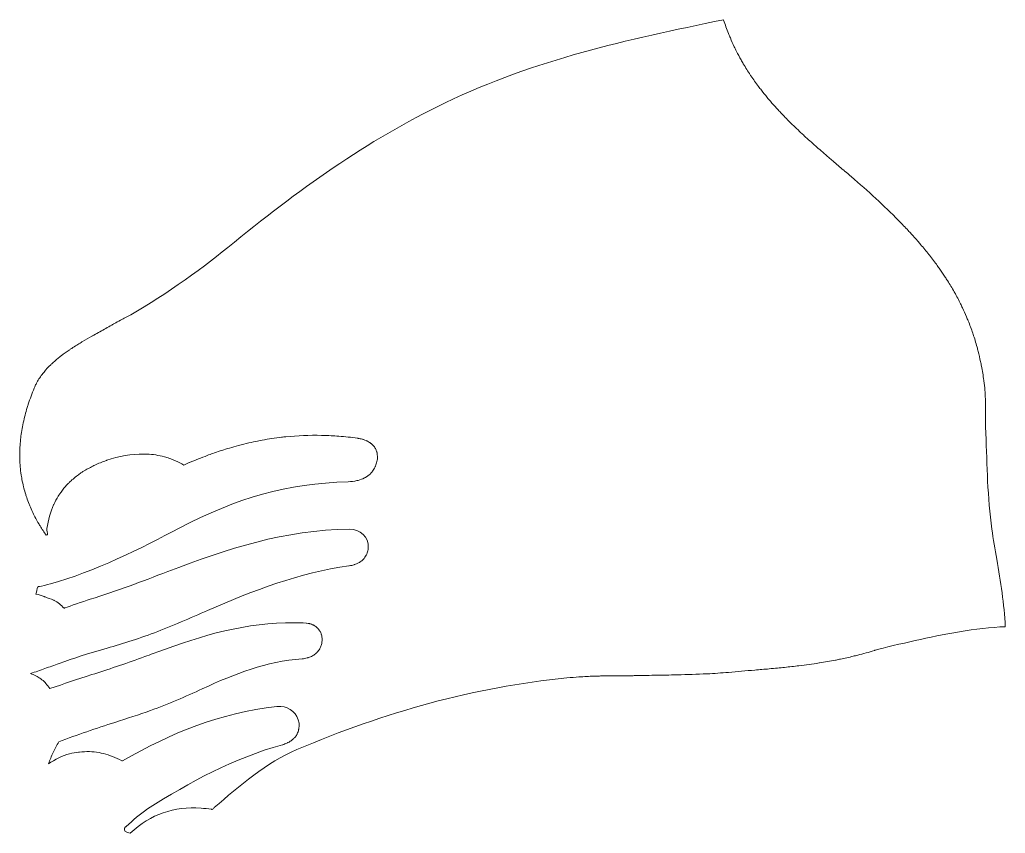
# Model space of a CAD drawing. Header units: millimetres. Extents: x -416 to 1516, y -417 to 43.
# Drawn here: x 492.14 to 529.05, y -413.74 to -383.27 of the extents above; entities that cross this region are included whole.
import ezdxf

# ---------------------------------------------------------------- set-up
doc = ezdxf.new("R2010")
doc.units = ezdxf.units.MM
doc.header["$MEASUREMENT"] = 0
doc.layers.add('Layer 3', color=7, linetype='Continuous')

msp = doc.modelspace()

# ---------------------------------------------------------------- linework, layer by layer
at = {"layer": 'Layer 3', "lineweight": 0}
msp.add_open_spline([(525.672, -406.523), (525.169, -406.637), (524.479, -406.787), (524.192, -406.877), (524.17, -406.884), (524.157, -406.888), (524.143, -406.893), (524.143, -406.893), (524.143, -406.893), (524.143, -406.893), (524.143, -406.893), (524.143, -406.893), (524.143, -406.893), (523.936, -406.957), (523.729, -407.014), (523.522, -407.067), (523.465, -407.081), (523.408, -407.095), (523.35, -407.109), (523.194, -407.147), (523.037, -407.182), (522.88, -407.214), (522.825, -407.226), (522.769, -407.238), (522.713, -407.249), (522.705, -407.25), (522.696, -407.251), (522.688, -407.253), (522.487, -407.292), (522.285, -407.328), (522.084, -407.36), (522.081, -407.36), (522.077, -407.361), (522.074, -407.361), (521.823, -407.4), (521.572, -407.434), (521.321, -407.464), (521.231, -407.475), (521.14, -407.485), (521.05, -407.495), (520.873, -407.514), (520.695, -407.533), (520.517, -407.551), (520.413, -407.561), (520.31, -407.57), (520.206, -407.58), (520.025, -407.596), (519.845, -407.612), (519.664, -407.627), (519.337, -407.655), (519.01, -407.682), (518.682, -407.711), (518.413, -407.735), (518.145, -407.753), (517.878, -407.766), (517.508, -407.785), (517.14, -407.796), (516.773, -407.804), (516.626, -407.807), (516.479, -407.811), (516.333, -407.814), (516.058, -407.819), (515.782, -407.823), (515.508, -407.829), (515.506, -407.829), (515.504, -407.829), (515.503, -407.829), (515.38, -407.832), (515.262, -407.834), (515.147, -407.835), (515.097, -407.836), (515.049, -407.836), (515.001, -407.837), (514.931, -407.837), (514.862, -407.838), (514.794, -407.838), (514.704, -407.839), (514.615, -407.839), (514.527, -407.84), (514.474, -407.84), (514.421, -407.84), (514.369, -407.841), (514.306, -407.841), (514.242, -407.842), (514.179, -407.842), (514.131, -407.843), (514.082, -407.844), (514.034, -407.844), (513.973, -407.845), (513.911, -407.847), (513.849, -407.848), (513.802, -407.849), (513.754, -407.85), (513.707, -407.852), (513.64, -407.854), (513.573, -407.857), (513.505, -407.86), (513.461, -407.862), (513.417, -407.863), (513.373, -407.865), (513.278, -407.87), (513.181, -407.876), (513.082, -407.883), (512.938, -407.893), (512.789, -407.905), (512.632, -407.92), (509.132, -408.264), (505.824, -409.202), (502.517, -410.605), (501.399, -411.079), (500.364, -411.97), (499.429, -412.774), (499.409, -412.792), (499.371, -412.84), (499.352, -412.845), (499.335, -412.848), (499.334, -412.841), (499.325, -412.84), (499.191, -412.82), (499.06, -412.808), (498.931, -412.799), (498.931, -412.799), (498.931, -412.799), (498.931, -412.799), (497.918, -412.731), (497.062, -413.008), (496.276, -413.739), (496.234, -413.712), (496.119, -413.699), (496.093, -413.669), (496.08, -413.654), (496.073, -413.63), (496.071, -413.606), (496.068, -413.583), (496.069, -413.559), (496.071, -413.545), (496.071, -413.542), (496.075, -413.54), (496.076, -413.537), (496.078, -413.533), (496.082, -413.53), (496.084, -413.526), (496.09, -413.518), (496.097, -413.51), (496.106, -413.503), (496.112, -413.498), (496.118, -413.493), (496.124, -413.489), (496.128, -413.486), (496.131, -413.484), (496.134, -413.481), (496.401, -413.242), (496.618, -413.031), (496.933, -412.829), (498.521, -411.806), (500.146, -410.931), (501.98, -410.424), (501.98, -410.424), (501.98, -410.424), (501.981, -410.423), (501.982, -410.423), (501.982, -410.423), (501.983, -410.422), (501.985, -410.422), (501.986, -410.421), (501.988, -410.421), (501.988, -410.42), (501.989, -410.42), (501.99, -410.42), (502.042, -410.404), (502.093, -410.386), (502.14, -410.365), (502.156, -410.358), (502.171, -410.35), (502.186, -410.342), (502.196, -410.337), (502.204, -410.331), (502.214, -410.326), (502.214, -410.326), (502.214, -410.326), (502.214, -410.326), (502.222, -410.322), (502.232, -410.32), (502.239, -410.315), (502.241, -410.315), (502.242, -410.314), (502.243, -410.313), (502.25, -410.31), (502.254, -410.303), (502.26, -410.299), (502.261, -410.299), (502.261, -410.299), (502.261, -410.299), (502.268, -410.294), (502.277, -410.291), (502.284, -410.286), (502.299, -410.275), (502.314, -410.265), (502.329, -410.254), (502.358, -410.232), (502.384, -410.208), (502.409, -410.183), (502.418, -410.173), (502.428, -410.163), (502.438, -410.153), (502.439, -410.152), (502.44, -410.152), (502.441, -410.151), (502.442, -410.15), (502.443, -410.149), (502.443, -410.149), (502.443, -410.149), (502.443, -410.149), (502.443, -410.149), (502.444, -410.148), (502.444, -410.147), (502.445, -410.147), (502.472, -410.115), (502.496, -410.08), (502.517, -410.044), (502.52, -410.038), (502.526, -410.033), (502.529, -410.026), (502.529, -410.026), (502.529, -410.026), (502.529, -410.026), (502.529, -410.026), (502.529, -410.026), (502.529, -410.026), (502.531, -410.023), (502.531, -410.019), (502.533, -410.015), (502.557, -409.968), (502.573, -409.916), (502.585, -409.862), (502.586, -409.861), (502.586, -409.86), (502.587, -409.858), (502.587, -409.858), (502.587, -409.858), (502.587, -409.858), (502.587, -409.856), (502.587, -409.855), (502.587, -409.853), (502.589, -409.845), (502.59, -409.836), (502.591, -409.827), (502.592, -409.822), (502.593, -409.817), (502.594, -409.812), (502.594, -409.811), (502.594, -409.809), (502.594, -409.808), (502.594, -409.807), (502.594, -409.807), (502.594, -409.806), (502.597, -409.787), (502.601, -409.769), (502.602, -409.749), (502.605, -409.707), (502.605, -409.663), (502.6, -409.616), (502.56, -409.251), (502.257, -409.011), (501.916, -408.987), (501.868, -408.984), (501.819, -408.985), (501.769, -408.991), (501.769, -408.991), (501.769, -408.991), (501.769, -408.991), (501.769, -408.991), (501.769, -408.991), (501.769, -408.991), (501.769, -408.991), (501.769, -408.991), (501.768, -408.991), (499.631, -409.237), (497.836, -409.966), (495.988, -411.029), (495.983, -411.027), (495.978, -411.025), (495.973, -411.023), (495.972, -411.022), (495.972, -411.022), (495.971, -411.022), (495.85, -410.958), (495.731, -410.905), (495.612, -410.859), (495.612, -410.859), (495.612, -410.859), (495.612, -410.859), (495.589, -410.851), (495.567, -410.841), (495.544, -410.833), (495.544, -410.833), (495.544, -410.833), (495.544, -410.833), (495.425, -410.79), (495.307, -410.757), (495.187, -410.732), (495.187, -410.732), (495.187, -410.732), (495.187, -410.732), (495.163, -410.727), (495.138, -410.722), (495.113, -410.718), (495.113, -410.718), (495.113, -410.718), (495.113, -410.718), (494.875, -410.676), (494.633, -410.669), (494.378, -410.697), (494.367, -410.698), (494.355, -410.699), (494.343, -410.7), (494.235, -410.714), (494.126, -410.731), (494.012, -410.757), (493.735, -410.82), (493.463, -410.981), (493.22, -411.134), (493.272, -410.992), (493.331, -410.852), (493.395, -410.715), (493.46, -410.578), (493.53, -410.443), (493.606, -410.31), (494.294, -410.048), (495.01, -409.812), (495.706, -409.585), (496.153, -409.44), (496.614, -409.293), (497.042, -409.14), (497.705, -408.905), (498.359, -408.612), (498.977, -408.328), (500.212, -407.761), (501.366, -407.305), (502.715, -407.205), (502.715, -407.205), (502.715, -407.205), (502.715, -407.205), (502.716, -407.205), (502.716, -407.205), (502.716, -407.205), (502.782, -407.2), (502.843, -407.188), (502.903, -407.172), (502.903, -407.172), (502.903, -407.172), (502.903, -407.172), (502.918, -407.168), (502.932, -407.164), (502.946, -407.16), (502.947, -407.16), (502.948, -407.159), (502.948, -407.159), (503.005, -407.141), (503.059, -407.12), (503.108, -407.092), (503.109, -407.092), (503.109, -407.092), (503.11, -407.092), (503.111, -407.091), (503.113, -407.09), (503.114, -407.089), (503.116, -407.088), (503.117, -407.087), (503.118, -407.086), (503.165, -407.059), (503.207, -407.026), (503.246, -406.99), (503.247, -406.989), (503.248, -406.988), (503.249, -406.987), (503.259, -406.978), (503.268, -406.969), (503.277, -406.959), (503.278, -406.958), (503.279, -406.957), (503.28, -406.956), (503.316, -406.918), (503.348, -406.877), (503.374, -406.831), (503.376, -406.828), (503.379, -406.825), (503.38, -406.822), (503.38, -406.822), (503.38, -406.822), (503.38, -406.822), (503.401, -406.784), (503.418, -406.744), (503.432, -406.701), (503.445, -406.658), (503.455, -406.613), (503.461, -406.565), (503.467, -406.517), (503.468, -406.471), (503.465, -406.426), (503.463, -406.406), (503.457, -406.387), (503.454, -406.368), (503.45, -406.348), (503.448, -406.327), (503.442, -406.308), (503.442, -406.306), (503.442, -406.304), (503.441, -406.302), (503.441, -406.301), (503.441, -406.301), (503.441, -406.3), (503.44, -406.297), (503.438, -406.294), (503.437, -406.291), (503.436, -406.289), (503.436, -406.286), (503.435, -406.284), (503.432, -406.275), (503.428, -406.268), (503.424, -406.259), (503.417, -406.238), (503.409, -406.218), (503.399, -406.198), (503.398, -406.196), (503.398, -406.194), (503.396, -406.192), (503.396, -406.191), (503.396, -406.191), (503.396, -406.19), (503.391, -406.182), (503.386, -406.175), (503.382, -406.168), (503.381, -406.167), (503.381, -406.166), (503.38, -406.165), (503.378, -406.161), (503.375, -406.157), (503.372, -406.153), (503.361, -406.135), (503.349, -406.117), (503.335, -406.1), (503.334, -406.098), (503.333, -406.096), (503.332, -406.095), (503.331, -406.094), (503.331, -406.094), (503.331, -406.093), (503.324, -406.085), (503.316, -406.077), (503.309, -406.069), (503.308, -406.069), (503.308, -406.068), (503.308, -406.068), (503.305, -406.065), (503.303, -406.063), (503.301, -406.061), (503.286, -406.046), (503.27, -406.031), (503.253, -406.017), (503.252, -406.015), (503.25, -406.014), (503.248, -406.012), (503.248, -406.012), (503.247, -406.011), (503.247, -406.011), (503.238, -406.004), (503.229, -405.996), (503.219, -405.989), (503.219, -405.989), (503.218, -405.989), (503.218, -405.989), (503.216, -405.988), (503.215, -405.987), (503.213, -405.986), (503.194, -405.973), (503.175, -405.961), (503.154, -405.95), (503.152, -405.949), (503.15, -405.947), (503.147, -405.946), (503.146, -405.945), (503.146, -405.945), (503.145, -405.945), (503.135, -405.939), (503.125, -405.933), (503.114, -405.928), (503.114, -405.928), (503.114, -405.928), (503.114, -405.928), (503.112, -405.928), (503.111, -405.927), (503.11, -405.927), (503.086, -405.916), (503.061, -405.908), (503.036, -405.9), (503.032, -405.899), (503.029, -405.897), (503.026, -405.896), (503.025, -405.896), (503.025, -405.896), (503.024, -405.896), (503.014, -405.893), (503.005, -405.889), (502.995, -405.887), (502.995, -405.887), (502.994, -405.887), (502.994, -405.887), (502.957, -405.878), (502.919, -405.872), (502.88, -405.869), (502.875, -405.868), (502.871, -405.867), (502.867, -405.867), (502.72, -405.857), (502.577, -405.858), (502.433, -405.857), (500.615, -405.828), (499.005, -406.325), (497.272, -406.955), (497.121, -407.01), (496.847, -407.115), (496.703, -407.167), (496.092, -407.39), (495.42, -407.61), (494.842, -407.797), (494.264, -407.984), (493.817, -408.131), (493.267, -408.322), (493.223, -408.251), (493.176, -408.188), (493.125, -408.13), (493.079, -408.078), (493.028, -408.033), (492.976, -407.99), (492.975, -407.989), (492.973, -407.989), (492.972, -407.988), (492.972, -407.987), (492.971, -407.987), (492.971, -407.987), (492.971, -407.987), (492.971, -407.986), (492.97, -407.986), (492.959, -407.977), (492.947, -407.969), (492.935, -407.96), (492.935, -407.96), (492.934, -407.959), (492.934, -407.959), (492.933, -407.959), (492.933, -407.958), (492.932, -407.958), (492.93, -407.957), (492.929, -407.955), (492.927, -407.954), (492.887, -407.925), (492.844, -407.897), (492.8, -407.871), (492.797, -407.87), (492.795, -407.869), (492.793, -407.868), (492.792, -407.867), (492.792, -407.867), (492.791, -407.867), (492.791, -407.866), (492.791, -407.866), (492.79, -407.866), (492.777, -407.859), (492.764, -407.851), (492.75, -407.844), (492.75, -407.844), (492.75, -407.844), (492.75, -407.844), (492.75, -407.843), (492.75, -407.843), (492.749, -407.843), (492.748, -407.843), (492.747, -407.842), (492.746, -407.841), (492.684, -407.809), (492.619, -407.779), (492.549, -407.753), (492.734, -407.694), (492.909, -407.634), (493.084, -407.571), (493.26, -407.508), (493.434, -407.442), (493.618, -407.375), (494.183, -407.168), (494.691, -407.02), (495.297, -406.84), (495.903, -406.66), (496.557, -406.469), (497.189, -406.226), (497.822, -405.982), (498.544, -405.671), (499.177, -405.395), (500.906, -404.64), (502.613, -403.981), (504.471, -403.725), (504.471, -403.725), (504.471, -403.725), (504.471, -403.725), (504.472, -403.724), (504.473, -403.724), (504.474, -403.724), (504.542, -403.714), (504.605, -403.699), (504.665, -403.68), (504.666, -403.68), (504.666, -403.68), (504.667, -403.68), (504.667, -403.68), (504.667, -403.68), (504.667, -403.68), (504.667, -403.68), (504.668, -403.68), (504.668, -403.679), (504.669, -403.679), (504.67, -403.678), (504.671, -403.678), (504.685, -403.674), (504.698, -403.67), (504.711, -403.665), (504.743, -403.653), (504.771, -403.637), (504.8, -403.622), (504.817, -403.614), (504.837, -403.609), (504.853, -403.6), (504.854, -403.599), (504.856, -403.598), (504.858, -403.598), (504.861, -403.596), (504.863, -403.593), (504.867, -403.591), (504.906, -403.567), (504.941, -403.538), (504.974, -403.508), (504.98, -403.503), (504.988, -403.499), (504.994, -403.493), (504.999, -403.489), (505.005, -403.486), (505.009, -403.482), (505.01, -403.481), (505.011, -403.48), (505.012, -403.48), (505.012, -403.48), (505.012, -403.48), (505.012, -403.48), (505.012, -403.479), (505.013, -403.478), (505.013, -403.478), (505.014, -403.477), (505.014, -403.475), (505.015, -403.474), (505.023, -403.466), (505.031, -403.457), (505.039, -403.449), (505.051, -403.434), (505.057, -403.415), (505.068, -403.4), (505.085, -403.376), (505.105, -403.354), (505.119, -403.328), (505.122, -403.322), (505.127, -403.318), (505.13, -403.312), (505.131, -403.31), (505.132, -403.309), (505.133, -403.307), (505.139, -403.295), (505.142, -403.281), (505.146, -403.268), (505.15, -403.258), (505.15, -403.245), (505.154, -403.234), (505.171, -403.182), (505.185, -403.128), (505.19, -403.068), (505.19, -403.066), (505.19, -403.065), (505.19, -403.064), (505.191, -403.061), (505.192, -403.059), (505.192, -403.056), (505.192, -403.05), (505.194, -403.044), (505.194, -403.038), (505.211, -402.635), (504.893, -402.351), (504.483, -402.354), (504.482, -402.354), (504.482, -402.354), (504.482, -402.354), (504.482, -402.354), (504.482, -402.354), (504.481, -402.354), (502.081, -402.368), (499.906, -403.088), (497.689, -403.936), (496.698, -404.315), (495.774, -404.673), (494.777, -404.975), (494.493, -405.061), (494.032, -405.226), (493.835, -405.298), (493.822, -405.303), (493.813, -405.306), (493.805, -405.309), (493.806, -405.309), (493.806, -405.309), (493.807, -405.309), (493.807, -405.308), (493.808, -405.308), (493.808, -405.308), (493.808, -405.308), (493.808, -405.308), (493.808, -405.308), (493.686, -405.196), (493.579, -405.078), (493.434, -405.017), (493.434, -405.017), (493.433, -405.017), (493.432, -405.016), (493.424, -405.013), (493.416, -405.01), (493.408, -405.007), (493.407, -405.006), (493.405, -405.006), (493.404, -405.006), (493.301, -404.963), (493.199, -404.924), (493.098, -404.888), (493.098, -404.888), (493.097, -404.888), (493.097, -404.888), (493.093, -404.887), (493.089, -404.885), (493.085, -404.884), (493.078, -404.881), (493.071, -404.878), (493.064, -404.876), (493.063, -404.876), (493.063, -404.876), (493.063, -404.876), (493.061, -404.875), (493.058, -404.874), (493.056, -404.874), (493.055, -404.873), (493.055, -404.873), (493.054, -404.873), (493.054, -404.873), (493.053, -404.873), (493.053, -404.873), (492.953, -404.838), (492.853, -404.806), (492.755, -404.779), (492.754, -404.779), (492.754, -404.779), (492.754, -404.779), (492.754, -404.779), (492.753, -404.779), (492.753, -404.779), (492.752, -404.778), (492.751, -404.778), (492.749, -404.777), (492.774, -404.687), (492.797, -404.597), (492.816, -404.507), (492.816, -404.507), (492.816, -404.507), (492.817, -404.507), (492.817, -404.507), (492.817, -404.507), (492.817, -404.507), (492.823, -404.505), (492.829, -404.504), (492.838, -404.503), (492.842, -404.502), (492.849, -404.502), (492.855, -404.501), (492.86, -404.501), (492.864, -404.5), (492.871, -404.5), (492.874, -404.5), (492.877, -404.499), (492.881, -404.499), (492.967, -404.497), (493.159, -404.426), (493.291, -404.391), (494.905, -403.969), (496.736, -403.038), (498.119, -402.31), (500.283, -401.172), (502.143, -400.648), (504.441, -400.572), (504.441, -400.572), (504.441, -400.572), (504.441, -400.572), (504.559, -400.568), (504.664, -400.553), (504.763, -400.532), (504.763, -400.532), (504.764, -400.531), (504.764, -400.531), (504.766, -400.531), (504.768, -400.531), (504.77, -400.531), (504.781, -400.528), (504.791, -400.526), (504.802, -400.524), (504.806, -400.523), (504.811, -400.523), (504.815, -400.522), (504.815, -400.522), (504.816, -400.522), (504.816, -400.521), (504.902, -400.5), (504.977, -400.468), (505.048, -400.432), (505.048, -400.432), (505.048, -400.432), (505.048, -400.432), (505.054, -400.429), (505.063, -400.427), (505.069, -400.424), (505.081, -400.417), (505.093, -400.411), (505.105, -400.403), (505.107, -400.403), (505.108, -400.402), (505.11, -400.401), (505.11, -400.401), (505.111, -400.401), (505.112, -400.4), (505.112, -400.4), (505.112, -400.4), (505.113, -400.399), (505.119, -400.396), (505.122, -400.39), (505.128, -400.387), (505.128, -400.386), (505.129, -400.385), (505.129, -400.385), (505.193, -400.344), (505.253, -400.299), (505.303, -400.244), (505.31, -400.235), (505.317, -400.226), (505.324, -400.216), (505.325, -400.216), (505.325, -400.216), (505.325, -400.215), (505.325, -400.215), (505.326, -400.215), (505.326, -400.215), (505.326, -400.215), (505.327, -400.214), (505.327, -400.214), (505.328, -400.213), (505.329, -400.211), (505.329, -400.211), (505.336, -400.202), (505.34, -400.19), (505.347, -400.181), (505.385, -400.13), (505.419, -400.076), (505.447, -400.015), (505.451, -400.007), (505.457, -400.001), (505.46, -399.993), (505.461, -399.991), (505.463, -399.989), (505.464, -399.987), (505.486, -399.932), (505.504, -399.874), (505.518, -399.813), (505.532, -399.751), (505.538, -399.692), (505.539, -399.636), (505.539, -399.615), (505.534, -399.597), (505.532, -399.577), (505.53, -399.547), (505.528, -399.517), (505.522, -399.489), (505.522, -399.487), (505.522, -399.485), (505.522, -399.483), (505.522, -399.483), (505.521, -399.482), (505.521, -399.482), (505.519, -399.475), (505.516, -399.468), (505.514, -399.461), (505.514, -399.459), (505.513, -399.457), (505.513, -399.455), (505.51, -399.448), (505.507, -399.441), (505.505, -399.434), (505.496, -399.407), (505.487, -399.38), (505.475, -399.355), (505.474, -399.354), (505.474, -399.352), (505.473, -399.35), (505.473, -399.35), (505.472, -399.349), (505.472, -399.349), (505.466, -399.338), (505.459, -399.327), (505.453, -399.317), (505.452, -399.316), (505.452, -399.315), (505.451, -399.314), (505.449, -399.311), (505.446, -399.308), (505.444, -399.304), (505.43, -399.282), (505.416, -399.26), (505.399, -399.239), (505.397, -399.238), (505.396, -399.236), (505.395, -399.234), (505.395, -399.234), (505.394, -399.234), (505.394, -399.233), (505.385, -399.222), (505.375, -399.212), (505.364, -399.201), (505.364, -399.201), (505.364, -399.2), (505.363, -399.2), (505.361, -399.198), (505.359, -399.196), (505.357, -399.195), (505.338, -399.175), (505.318, -399.157), (505.296, -399.14), (505.294, -399.139), (505.292, -399.137), (505.29, -399.135), (505.29, -399.135), (505.289, -399.135), (505.289, -399.134), (505.277, -399.125), (505.264, -399.116), (505.251, -399.107), (505.251, -399.107), (505.251, -399.107), (505.251, -399.106), (505.249, -399.105), (505.247, -399.104), (505.245, -399.103), (505.221, -399.087), (505.194, -399.073), (505.167, -399.059), (505.165, -399.057), (505.162, -399.056), (505.16, -399.054), (505.159, -399.054), (505.159, -399.054), (505.158, -399.054), (505.144, -399.047), (505.131, -399.039), (505.117, -399.033), (505.117, -399.033), (505.117, -399.032), (505.116, -399.032), (505.115, -399.032), (505.113, -399.031), (505.112, -399.031), (505.081, -399.017), (505.048, -399.006), (505.014, -398.995), (505.009, -398.993), (505.005, -398.991), (505, -398.99), (504.999, -398.99), (504.999, -398.989), (504.998, -398.989), (504.986, -398.986), (504.975, -398.981), (504.963, -398.978), (504.963, -398.978), (504.963, -398.978), (504.963, -398.978), (504.962, -398.977), (504.961, -398.977), (504.96, -398.977), (504.914, -398.964), (504.865, -398.955), (504.816, -398.947), (504.808, -398.945), (504.8, -398.943), (504.792, -398.942), (504.554, -398.908), (504.32, -398.886), (504.087, -398.867), (503.992, -398.86), (503.897, -398.854), (503.802, -398.849), (503.682, -398.843), (503.562, -398.839), (503.444, -398.837), (502.99, -398.826), (502.544, -398.843), (502.103, -398.888), (502.052, -398.893), (502, -398.899), (501.949, -398.905), (501.705, -398.934), (501.462, -398.97), (501.22, -399.015), (501.141, -399.03), (501.062, -399.043), (500.984, -399.06), (500.865, -399.084), (500.746, -399.111), (500.627, -399.14), (500.498, -399.171), (500.37, -399.205), (500.241, -399.241), (500.134, -399.27), (500.026, -399.3), (499.919, -399.333), (499.737, -399.389), (499.555, -399.449), (499.372, -399.514), (499.303, -399.539), (499.233, -399.564), (499.163, -399.59), (498.943, -399.672), (498.723, -399.758), (498.501, -399.853), (498.497, -399.855), (498.493, -399.856), (498.489, -399.858), (498.426, -399.885), (498.358, -399.925), (498.292, -399.95), (498.191, -399.888), (498.086, -399.836), (497.981, -399.788), (497.98, -399.788), (497.98, -399.788), (497.98, -399.788), (497.937, -399.769), (497.894, -399.754), (497.851, -399.737), (497.785, -399.711), (497.718, -399.686), (497.651, -399.665), (497.65, -399.665), (497.65, -399.665), (497.65, -399.665), (497.622, -399.656), (497.594, -399.647), (497.566, -399.64), (497.566, -399.639), (497.566, -399.639), (497.566, -399.639), (497.565, -399.639), (497.564, -399.639), (497.563, -399.639), (497.347, -399.58), (497.127, -399.547), (496.904, -399.537), (496.904, -399.537), (496.904, -399.537), (496.904, -399.537), (496.872, -399.536), (496.84, -399.535), (496.808, -399.535), (496.808, -399.535), (496.808, -399.535), (496.808, -399.535), (496.8, -399.535), (496.792, -399.535), (496.784, -399.535), (496.318, -399.53), (495.848, -399.617), (495.4, -399.77), (495.394, -399.773), (495.388, -399.776), (495.381, -399.778), (495.232, -399.83), (495.09, -399.889), (494.955, -399.951), (494.93, -399.963), (494.904, -399.976), (494.879, -399.988), (494.849, -400.002), (494.822, -400.019), (494.793, -400.034), (494.732, -400.066), (494.67, -400.097), (494.612, -400.131), (494.61, -400.132), (494.609, -400.133), (494.607, -400.133), (494.573, -400.154), (494.537, -400.174), (494.504, -400.195), (494.472, -400.216), (494.444, -400.24), (494.412, -400.261), (494.362, -400.296), (494.312, -400.331), (494.265, -400.368), (494.208, -400.412), (494.153, -400.459), (494.1, -400.506), (494.079, -400.525), (494.056, -400.541), (494.036, -400.56), (494.033, -400.562), (494.031, -400.564), (494.029, -400.567), (494.004, -400.59), (493.983, -400.615), (493.96, -400.639), (493.942, -400.657), (493.922, -400.672), (493.905, -400.69), (493.889, -400.708), (493.873, -400.727), (493.858, -400.745), (493.778, -400.836), (493.705, -400.933), (493.637, -401.034), (493.624, -401.053), (493.61, -401.073), (493.598, -401.092), (493.594, -401.099), (493.591, -401.106), (493.587, -401.112), (493.525, -401.213), (493.466, -401.317), (493.416, -401.428), (493.415, -401.43), (493.414, -401.432), (493.413, -401.434), (493.294, -401.701), (493.21, -401.998), (493.161, -402.327), (493.149, -402.412), (493.187, -402.496), (493.183, -402.545), (493.182, -402.558), (493.18, -402.564), (493.177, -402.566), (493.176, -402.567), (493.175, -402.566), (493.175, -402.566), (493.173, -402.567), (493.17, -402.566), (493.167, -402.566), (493.158, -402.564), (493.147, -402.563), (493.137, -402.575), (493.136, -402.576), (493.135, -402.575), (493.134, -402.577), (493.051, -402.461), (492.975, -402.345), (492.903, -402.228), (492.891, -402.208), (492.88, -402.188), (492.868, -402.167), (492.811, -402.072), (492.757, -401.977), (492.707, -401.881), (492.691, -401.848), (492.675, -401.815), (492.659, -401.782), (492.618, -401.698), (492.578, -401.613), (492.542, -401.528), (492.526, -401.49), (492.511, -401.453), (492.496, -401.415), (492.463, -401.333), (492.433, -401.251), (492.405, -401.168), (492.392, -401.129), (492.379, -401.09), (492.367, -401.051), (492.341, -400.968), (492.318, -400.885), (492.296, -400.801), (492.287, -400.763), (492.277, -400.725), (492.268, -400.687), (492.248, -400.599), (492.231, -400.51), (492.216, -400.421), (492.21, -400.388), (492.203, -400.354), (492.198, -400.321), (492.183, -400.218), (492.171, -400.115), (492.163, -400.011), (492.161, -399.992), (492.158, -399.972), (492.157, -399.952), (492.147, -399.826), (492.142, -399.699), (492.142, -399.572), (492.142, -399.38), (492.154, -399.186), (492.175, -398.992), (492.177, -398.973), (492.178, -398.954), (492.181, -398.936), (492.202, -398.748), (492.234, -398.56), (492.274, -398.37), (492.28, -398.345), (492.285, -398.319), (492.291, -398.293), (492.334, -398.104), (492.385, -397.913), (492.445, -397.721), (492.451, -397.702), (492.458, -397.683), (492.464, -397.664), (492.529, -397.465), (492.601, -397.264), (492.684, -397.063), (492.696, -397.034), (492.711, -397.007), (492.724, -396.979), (492.743, -396.938), (492.761, -396.896), (492.783, -396.856), (492.848, -396.737), (492.926, -396.623), (493.011, -396.514), (493.018, -396.506), (493.024, -396.497), (493.03, -396.489), (493.038, -396.48), (493.047, -396.472), (493.055, -396.463), (493.132, -396.369), (493.215, -396.278), (493.305, -396.191), (493.317, -396.18), (493.328, -396.168), (493.341, -396.156), (493.358, -396.139), (493.378, -396.125), (493.396, -396.108), (493.478, -396.034), (493.562, -395.961), (493.65, -395.891), (493.666, -395.879), (493.682, -395.866), (493.699, -395.853), (493.793, -395.78), (493.892, -395.711), (493.993, -395.643), (494.007, -395.633), (494.02, -395.623), (494.034, -395.613), (494.052, -395.601), (494.07, -395.589), (494.088, -395.577), (494.151, -395.536), (494.215, -395.497), (494.279, -395.457), (494.333, -395.423), (494.387, -395.388), (494.442, -395.355), (494.46, -395.344), (494.478, -395.333), (494.496, -395.322), (494.611, -395.254), (494.726, -395.187), (494.841, -395.122), (494.848, -395.119), (494.854, -395.115), (494.86, -395.111), (494.879, -395.1), (494.899, -395.09), (494.918, -395.079), (495.071, -394.993), (495.221, -394.91), (495.367, -394.828), (495.442, -394.786), (495.515, -394.744), (495.587, -394.703), (495.61, -394.69), (495.634, -394.677), (495.656, -394.665), (495.656, -394.664), (495.657, -394.664), (495.658, -394.663), (495.744, -394.613), (495.964, -394.497), (496.049, -394.451), (497.36, -393.749), (498.863, -392.673), (499.934, -391.798), (502.546, -389.662), (505.134, -387.796), (508.069, -386.384), (511.484, -384.741), (514.845, -384.032), (518.494, -383.268), (518.496, -383.275), (518.499, -383.282), (518.501, -383.289), (518.556, -383.458), (518.616, -383.622), (518.68, -383.783), (518.703, -383.839), (518.727, -383.894), (518.751, -383.949), (518.798, -384.062), (518.847, -384.172), (518.899, -384.281), (518.927, -384.339), (518.955, -384.397), (518.984, -384.454), (519.038, -384.561), (519.095, -384.666), (519.153, -384.769), (519.181, -384.819), (519.208, -384.869), (519.237, -384.918), (519.321, -385.06), (519.408, -385.2), (519.499, -385.336), (519.506, -385.348), (519.514, -385.359), (519.521, -385.37), (519.613, -385.506), (519.709, -385.639), (519.808, -385.77), (519.842, -385.817), (519.879, -385.862), (519.914, -385.908), (519.985, -385.998), (520.057, -386.089), (520.131, -386.177), (520.171, -386.226), (520.212, -386.275), (520.254, -386.323), (520.329, -386.41), (520.406, -386.497), (520.484, -386.582), (520.522, -386.625), (520.561, -386.668), (520.6, -386.71), (520.709, -386.827), (520.821, -386.943), (520.935, -387.057), (520.941, -387.064), (520.948, -387.071), (520.954, -387.077), (520.959, -387.081), (520.963, -387.085), (520.967, -387.089), (521.106, -387.228), (521.249, -387.365), (521.394, -387.5), (521.434, -387.538), (521.475, -387.576), (521.516, -387.614), (521.658, -387.745), (521.801, -387.875), (521.948, -388.004), (521.96, -388.015), (521.973, -388.026), (521.985, -388.037), (522.134, -388.168), (522.284, -388.299), (522.436, -388.429), (522.486, -388.471), (522.535, -388.514), (522.584, -388.556), (522.721, -388.672), (522.858, -388.789), (522.996, -388.905), (523.008, -388.915), (523.019, -388.925), (523.031, -388.935), (523.095, -388.99), (523.225, -389.097), (523.279, -389.144), (523.908, -389.691), (524.504, -390.233), (525.053, -390.789), (525.057, -390.794), (525.062, -390.799), (525.066, -390.804), (525.184, -390.923), (525.298, -391.043), (525.41, -391.164), (525.448, -391.204), (525.484, -391.244), (525.521, -391.284), (525.604, -391.375), (525.686, -391.467), (525.767, -391.56), (525.803, -391.601), (525.839, -391.643), (525.875, -391.684), (525.981, -391.809), (526.086, -391.935), (526.187, -392.063), (526.194, -392.072), (526.202, -392.081), (526.209, -392.09), (526.309, -392.218), (526.406, -392.347), (526.5, -392.478), (526.531, -392.521), (526.561, -392.565), (526.592, -392.608), (526.661, -392.707), (526.729, -392.806), (526.795, -392.907), (526.824, -392.952), (526.853, -392.996), (526.882, -393.041), (526.968, -393.178), (527.052, -393.316), (527.132, -393.457), (527.137, -393.466), (527.143, -393.476), (527.148, -393.485), (527.227, -393.626), (527.302, -393.77), (527.374, -393.915), (527.397, -393.962), (527.42, -394.011), (527.442, -394.058), (527.495, -394.169), (527.545, -394.28), (527.593, -394.393), (527.614, -394.443), (527.635, -394.492), (527.656, -394.543), (527.718, -394.696), (527.777, -394.851), (527.831, -395.009), (527.834, -395.021), (527.838, -395.032), (527.842, -395.043), (527.895, -395.201), (527.944, -395.364), (527.989, -395.528), (528.004, -395.582), (528.017, -395.637), (528.031, -395.692), (528.063, -395.817), (528.092, -395.944), (528.119, -396.072), (528.131, -396.129), (528.144, -396.186), (528.155, -396.243), (528.188, -396.417), (528.218, -396.594), (528.243, -396.775), (528.243, -396.782), (528.245, -396.789), (528.246, -396.795), (528.341, -397.512), (528.292, -398.087), (528.318, -398.758), (528.365, -399.981), (528.377, -401.136), (528.544, -402.348), (528.595, -402.718), (528.663, -403.097), (528.727, -403.478), (528.866, -404.308), (529.005, -405.154), (529.046, -406.002), (527.948, -406.043), (526.698, -406.29), (525.672, -406.523)], degree=3, knots=[0, 0, 0, 0, 1, 1, 1, 2, 2, 2, 3, 3, 3, 4, 4, 4, 5, 5, 5, 6, 6, 6, 7, 7, 7, 8, 8, 8, 9, 9, 9, 10, 10, 10, 11, 11, 11, 12, 12, 12, 13, 13, 13, 14, 14, 14, 15, 15, 15, 16, 16, 16, 17, 17, 17, 18, 18, 18, 19, 19, 19, 20, 20, 20, 21, 21, 21, 22, 22, 22, 23, 23, 23, 24, 24, 24, 25, 25, 25, 26, 26, 26, 27, 27, 27, 28, 28, 28, 29, 29, 29, 30, 30, 30, 31, 31, 31, 32, 32, 32, 33, 33, 33, 34, 34, 34, 35, 35, 35, 36, 36, 36, 37, 37, 37, 38, 38, 38, 39, 39, 39, 40, 40, 40, 41, 41, 41, 42, 42, 42, 43, 43, 43, 44, 44, 44, 45, 45, 45, 46, 46, 46, 47, 47, 47, 48, 48, 48, 49, 49, 49, 50, 50, 50, 51, 51, 51, 52, 52, 52, 53, 53, 53, 54, 54, 54, 55, 55, 55, 56, 56, 56, 57, 57, 57, 58, 58, 58, 59, 59, 59, 60, 60, 60, 61, 61, 61, 62, 62, 62, 63, 63, 63, 64, 64, 64, 65, 65, 65, 66, 66, 66, 67, 67, 67, 68, 68, 68, 69, 69, 69, 70, 70, 70, 71, 71, 71, 72, 72, 72, 73, 73, 73, 74, 74, 74, 75, 75, 75, 76, 76, 76, 77, 77, 77, 78, 78, 78, 79, 79, 79, 80, 80, 80, 81, 81, 81, 82, 82, 82, 83, 83, 83, 84, 84, 84, 85, 85, 85, 86, 86, 86, 87, 87, 87, 88, 88, 88, 89, 89, 89, 90, 90, 90, 91, 91, 91, 92, 92, 92, 93, 93, 93, 94, 94, 94, 95, 95, 95, 96, 96, 96, 97, 97, 97, 98, 98, 98, 99, 99, 99, 100, 100, 100, 101, 101, 101, 102, 102, 102, 103, 103, 103, 104, 104, 104, 105, 105, 105, 106, 106, 106, 107, 107, 107, 108, 108, 108, 109, 109, 109, 110, 110, 110, 111, 111, 111, 112, 112, 112, 113, 113, 113, 114, 114, 114, 115, 115, 115, 116, 116, 116, 117, 117, 117, 118, 118, 118, 119, 119, 119, 120, 120, 120, 121, 121, 121, 122, 122, 122, 123, 123, 123, 124, 124, 124, 125, 125, 125, 126, 126, 126, 127, 127, 127, 128, 128, 128, 129, 129, 129, 130, 130, 130, 131, 131, 131, 132, 132, 132, 133, 133, 133, 134, 134, 134, 135, 135, 135, 136, 136, 136, 137, 137, 137, 138, 138, 138, 139, 139, 139, 140, 140, 140, 141, 141, 141, 142, 142, 142, 143, 143, 143, 144, 144, 144, 145, 145, 145, 146, 146, 146, 147, 147, 147, 148, 148, 148, 149, 149, 149, 150, 150, 150, 151, 151, 151, 152, 152, 152, 153, 153, 153, 154, 154, 154, 155, 155, 155, 156, 156, 156, 157, 157, 157, 158, 158, 158, 159, 159, 159, 160, 160, 160, 161, 161, 161, 162, 162, 162, 163, 163, 163, 164, 164, 164, 165, 165, 165, 166, 166, 166, 167, 167, 167, 168, 168, 168, 169, 169, 169, 170, 170, 170, 171, 171, 171, 172, 172, 172, 173, 173, 173, 174, 174, 174, 175, 175, 175, 176, 176, 176, 177, 177, 177, 178, 178, 178, 179, 179, 179, 180, 180, 180, 181, 181, 181, 182, 182, 182, 183, 183, 183, 184, 184, 184, 185, 185, 185, 186, 186, 186, 187, 187, 187, 188, 188, 188, 189, 189, 189, 190, 190, 190, 191, 191, 191, 192, 192, 192, 193, 193, 193, 194, 194, 194, 195, 195, 195, 196, 196, 196, 197, 197, 197, 198, 198, 198, 199, 199, 199, 200, 200, 200, 201, 201, 201, 202, 202, 202, 203, 203, 203, 204, 204, 204, 205, 205, 205, 206, 206, 206, 207, 207, 207, 208, 208, 208, 209, 209, 209, 210, 210, 210, 211, 211, 211, 212, 212, 212, 213, 213, 213, 214, 214, 214, 215, 215, 215, 216, 216, 216, 217, 217, 217, 218, 218, 218, 219, 219, 219, 220, 220, 220, 221, 221, 221, 222, 222, 222, 223, 223, 223, 224, 224, 224, 225, 225, 225, 226, 226, 226, 227, 227, 227, 228, 228, 228, 229, 229, 229, 230, 230, 230, 231, 231, 231, 232, 232, 232, 233, 233, 233, 234, 234, 234, 235, 235, 235, 236, 236, 236, 237, 237, 237, 238, 238, 238, 239, 239, 239, 240, 240, 240, 241, 241, 241, 242, 242, 242, 243, 243, 243, 244, 244, 244, 245, 245, 245, 246, 246, 246, 247, 247, 247, 248, 248, 248, 249, 249, 249, 250, 250, 250, 251, 251, 251, 252, 252, 252, 253, 253, 253, 254, 254, 254, 255, 255, 255, 256, 256, 256, 257, 257, 257, 258, 258, 258, 259, 259, 259, 260, 260, 260, 261, 261, 261, 262, 262, 262, 263, 263, 263, 264, 264, 264, 265, 265, 265, 266, 266, 266, 267, 267, 267, 268, 268, 268, 269, 269, 269, 270, 270, 270, 271, 271, 271, 272, 272, 272, 273, 273, 273, 274, 274, 274, 275, 275, 275, 276, 276, 276, 277, 277, 277, 278, 278, 278, 279, 279, 279, 280, 280, 280, 281, 281, 281, 282, 282, 282, 283, 283, 283, 284, 284, 284, 285, 285, 285, 286, 286, 286, 287, 287, 287, 288, 288, 288, 289, 289, 289, 290, 290, 290, 291, 291, 291, 292, 292, 292, 293, 293, 293, 294, 294, 294, 295, 295, 295, 296, 296, 296, 297, 297, 297, 298, 298, 298, 299, 299, 299, 300, 300, 300, 301, 301, 301, 302, 302, 302, 303, 303, 303, 304, 304, 304, 305, 305, 305, 306, 306, 306, 307, 307, 307, 308, 308, 308, 309, 309, 309, 310, 310, 310, 311, 311, 311, 312, 312, 312, 313, 313, 313, 314, 314, 314, 315, 315, 315, 316, 316, 316, 317, 317, 317, 318, 318, 318, 319, 319, 319, 320, 320, 320, 321, 321, 321, 322, 322, 322, 323, 323, 323, 324, 324, 324, 325, 325, 325, 326, 326, 326, 327, 327, 327, 328, 328, 328, 329, 329, 329, 330, 330, 330, 331, 331, 331, 332, 332, 332, 333, 333, 333, 334, 334, 334, 335, 335, 335, 336, 336, 336, 337, 337, 337, 338, 338, 338, 339, 339, 339, 340, 340, 340, 341, 341, 341, 342, 342, 342, 343, 343, 343, 344, 344, 344, 345, 345, 345, 346, 346, 346, 347, 347, 347, 348, 348, 348, 349, 349, 349, 350, 350, 350, 351, 351, 351, 352, 352, 352, 353, 353, 353, 354, 354, 354, 355, 355, 355, 356, 356, 356, 357, 357, 357, 358, 358, 358, 359, 359, 359, 360, 360, 360, 361, 361, 361, 362, 362, 362, 363, 363, 363, 364, 364, 364, 365, 365, 365, 366, 366, 366, 367, 367, 367, 368, 368, 368, 369, 369, 369, 370, 370, 370, 371, 371, 371, 372, 372, 372, 373, 373, 373, 374, 374, 374, 375, 375, 375, 376, 376, 376, 377, 377, 377, 378, 378, 378, 379, 379, 379, 380, 380, 380, 381, 381, 381, 382, 382, 382, 383, 383, 383, 384, 384, 384, 385, 385, 385, 386, 386, 386, 387, 387, 387, 388, 388, 388, 389, 389, 389, 390, 390, 390, 391, 391, 391, 392, 392, 392, 393, 393, 393, 394, 394, 394, 395, 395, 395, 396, 396, 396, 397, 397, 397, 398, 398, 398, 399, 399, 399, 400, 400, 400, 401, 401, 401, 402, 402, 402, 403, 403, 403, 404, 404, 404, 405, 405, 405, 406, 406, 406, 407, 407, 407, 408, 408, 408, 409, 409, 409, 410, 410, 410, 411, 411, 411, 412, 412, 412, 413, 413, 413, 414, 414, 414, 415, 415, 415, 416, 416, 416, 417, 417, 417, 418, 418, 418, 419, 419, 419, 420, 420, 420, 421, 421, 421, 422, 422, 422, 423, 423, 423, 424, 424, 424, 425, 425, 425, 426, 426, 426, 427, 427, 427, 428, 428, 428, 429, 429, 429, 430, 430, 430, 431, 431, 431, 432, 432, 432, 433, 433, 433, 434, 434, 434, 435, 435, 435, 436, 436, 436, 437, 437, 437, 438, 438, 438, 439, 439, 439, 440, 440, 440, 441, 441, 441, 442, 442, 442, 443, 443, 443, 444, 444, 444, 445, 445, 445, 446, 446, 446, 447, 447, 447, 448, 448, 448, 449, 449, 449, 450, 450, 450, 451, 451, 451, 452, 452, 452, 453, 453, 453, 454, 454, 454, 455, 455, 455, 456, 456, 456, 457, 457, 457, 458, 458, 458, 459, 459, 459, 460, 460, 460, 461, 461, 461, 462, 462, 462, 463, 463, 463, 464, 464, 464, 465, 465, 465, 466, 466, 466, 467, 467, 467, 468, 468, 468, 469, 469, 469, 470, 470, 470, 471, 471, 471, 472, 472, 472, 473, 473, 473, 474, 474, 474, 475, 475, 475, 476, 476, 476, 477, 477, 477, 478, 478, 478, 479, 479, 479, 480, 480, 480, 481, 481, 481, 482, 482, 482, 483, 483, 483, 484, 484, 484, 485, 485, 485, 486, 486, 486, 487, 487, 487, 488, 488, 488, 489, 489, 489, 490, 490, 490, 491, 491, 491, 492, 492, 492, 493, 493, 493, 494, 494, 494, 495, 495, 495, 496, 496, 496, 496], dxfattribs=at)

doc.saveas('drawing.dxf')
